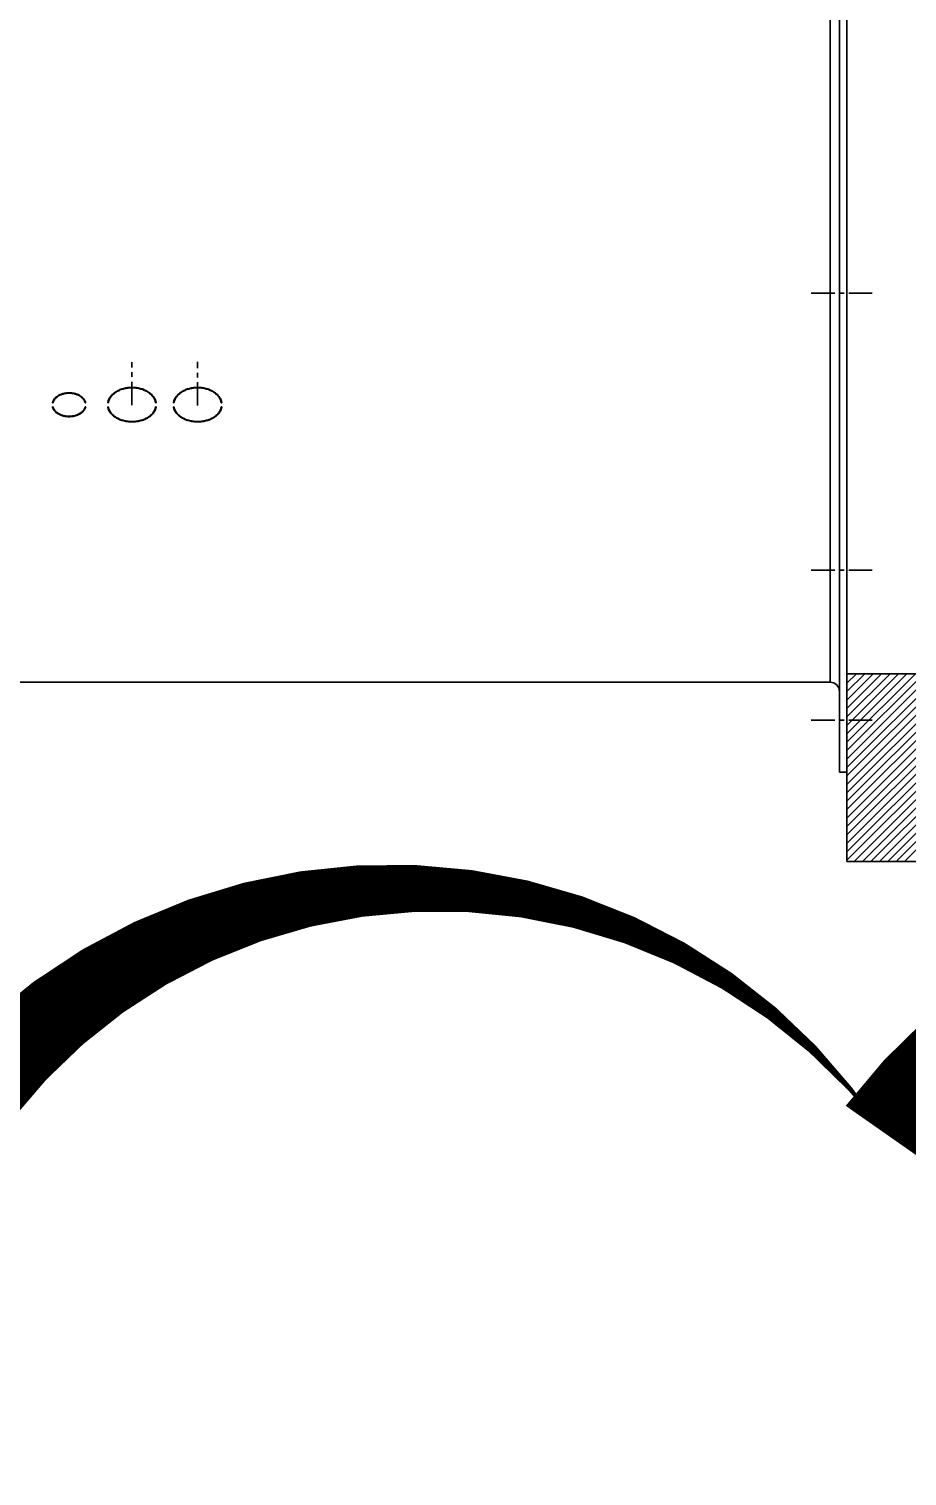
# Model space of a CAD drawing. Header units: millimetres. Extents: x -379292 to 1221486, y 92049 to 447512.
# Drawn here: x 180769 to 181237, y 272957 to 273728 of the extents above; entities that cross this region are included whole.
import ezdxf

# ---------------------------------------------------------------- set-up
doc = ezdxf.new("R2010")
doc.units = ezdxf.units.MM
doc.linetypes.add('CENTER', pattern=[2, 1.25, -0.25, 0.25, -0.25])
doc.layers.add('05_REV', color=5, linetype='Continuous')
doc.layers.add('_Systemair', color=3, linetype='Continuous', lineweight=30)
doc.layers.add('_Systemair Ventilation Equipments', color=7, linetype='Continuous', lineweight=30)

# ---------------------------------------------------------------- blocks, each defined once
blk = doc.blocks.new('RSA 1000')
at = {"layer": '_Systemair Ventilation Equipments'}
for p, q in [((9723.068, 3620.256), (9723.068, 3740.256)), ((9623.068, 3620.256), (9723.068, 3620.256))]:
    blk.add_line(p, q, dxfattribs=at)
at = {"layer": '_Systemair Ventilation Equipments', "color": 7, "linetype": 'Continuous'}
blk.add_line((9623.068, 3630.256), (9723.068, 3630.256), dxfattribs=at)
at = {"layer": '_Systemair Ventilation Equipments', "color": 3, "linetype": 'Continuous'}
for p, q in [((9719.995, 3620.256), (9709.995, 3630.256)), ((9720.444, 3620.256), (9710.444, 3630.256)), ((9720.893, 3620.256), (9710.893, 3630.256)), ((9721.342, 3620.256), (9711.342, 3630.256)), ((9721.791, 3620.256), (9711.791, 3630.256)), ((9722.24, 3620.256), (9712.24, 3630.256)), ((9722.689, 3620.256), (9712.689, 3630.256)), ((9723.068, 3620.325), (9713.138, 3630.256)), ((9723.068, 3620.774), (9713.587, 3630.256)), ((9723.068, 3621.223), (9714.036, 3630.256)), ((9723.068, 3621.672), (9714.485, 3630.256)), ((9723.068, 3622.121), (9714.934, 3630.256)), ((9723.068, 3622.57), (9715.383, 3630.256)), ((9723.068, 3623.019), (9715.832, 3630.256)), ((9723.068, 3623.468), (9716.281, 3630.256)), ((9723.068, 3623.917), (9716.73, 3630.256)), ((9723.068, 3624.366), (9717.179, 3630.256)), ((9723.068, 3624.815), (9717.628, 3630.256)), ((9723.068, 3625.264), (9718.077, 3630.256)), ((9723.068, 3625.713), (9718.526, 3630.256)), ((9723.068, 3626.162), (9718.975, 3630.256)), ((9723.068, 3626.611), (9719.424, 3630.256)), ((9723.068, 3627.06), (9719.873, 3630.256)), ((9723.068, 3627.509), (9720.322, 3630.256)), ((9723.068, 3627.958), (9720.771, 3630.256)), ((9723.068, 3628.407), (9721.22, 3630.256)), ((9723.068, 3628.856), (9721.669, 3630.256)), ((9723.068, 3629.305), (9722.118, 3630.256)), ((9723.068, 3629.754), (9722.567, 3630.256)), ((9723.068, 3630.204), (9723.016, 3630.256))]:
    blk.add_line(p, q, dxfattribs=at)
blk = doc.blocks.new('AXC 1000 L')
at = {"layer": '_Systemair Ventilation Equipments'}
for p, q in [((9987.764, 3625.006), (9987.764, 3735.506)), ((9988.164, 3735.506), (9988.164, 3625.006)), ((9988.164, 3625.006), (9987.764, 3625.006))]:
    blk.add_line(p, q, dxfattribs=at)
at = {"layer": '_Systemair Ventilation Equipments', "color": 9, "linetype": 'Continuous'}
blk.add_line((9988.664, 3629.806), (9988.664, 3726.864), dxfattribs=at)
at = {"layer": '_Systemair Ventilation Equipments', "color": 2, "linetype": 'CENTER'}
for p, q in [((9989.664, 3650.533), (9986.264, 3650.533)), ((10022.364, 3644.543), (10022.364, 3646.874)), ((10025.864, 3644.567), (10025.864, 3646.863)), ((9989.664, 3635.772), (9986.264, 3635.772)), ((9989.664, 3627.784), (9986.264, 3627.784))]:
    blk.add_line(p, q, dxfattribs=at)
at = {"layer": '_Systemair Ventilation Equipments', "color": 7, "linetype": 'Continuous'}
for p, q in [((10021.102, 3644.805), (10021.117, 3644.843)), ((10021.117, 3644.843), (10021.134, 3644.881)), ((10021.147, 3644.84), (10021.133, 3644.803)), ((10021.134, 3644.881), (10021.153, 3644.919)), ((10021.164, 3644.877), (10021.147, 3644.84)), ((10021.153, 3644.919), (10021.174, 3644.955)), ((10021.182, 3644.913), (10021.164, 3644.877)), ((10021.174, 3644.955), (10021.198, 3644.991)), ((10021.203, 3644.949), (10021.182, 3644.913)), ((10021.198, 3644.991), (10021.223, 3645.026)), ((10021.227, 3644.984), (10021.203, 3644.949)), ((10021.223, 3645.026), (10021.251, 3645.061)), ((10021.252, 3645.019), (10021.227, 3644.984)), ((10021.251, 3645.061), (10021.281, 3645.095)), ((10021.279, 3645.052), (10021.252, 3645.019)), ((10021.308, 3645.085), (10021.279, 3645.052)), ((10021.281, 3645.095), (10021.313, 3645.127)), ((10021.339, 3645.117), (10021.308, 3645.085)), ((10021.313, 3645.127), (10021.347, 3645.159)), ((10021.372, 3645.147), (10021.339, 3645.117)), ((10021.347, 3645.159), (10021.383, 3645.19)), ((10021.406, 3645.177), (10021.372, 3645.147)), ((10021.383, 3645.19), (10021.42, 3645.22)), ((10021.443, 3645.206), (10021.406, 3645.177)), ((10021.42, 3645.22), (10021.459, 3645.248)), ((10021.481, 3645.234), (10021.443, 3645.206)), ((10021.459, 3645.248), (10021.5, 3645.276)), ((10021.521, 3645.26), (10021.481, 3645.234)), ((10021.5, 3645.276), (10021.542, 3645.301)), ((10021.562, 3645.286), (10021.521, 3645.26)), ((10021.542, 3645.301), (10021.585, 3645.326)), ((10021.605, 3645.31), (10021.562, 3645.286)), ((10021.585, 3645.326), (10021.631, 3645.35)), ((10021.649, 3645.332), (10021.605, 3645.31)), ((10021.631, 3645.35), (10021.678, 3645.372)), ((10021.694, 3645.353), (10021.649, 3645.332)), ((10021.678, 3645.372), (10021.726, 3645.392)), ((10021.741, 3645.373), (10021.694, 3645.353)), ((10021.726, 3645.392), (10021.775, 3645.411)), ((10021.788, 3645.392), (10021.741, 3645.373)), ((10021.775, 3645.411), (10021.825, 3645.429)), ((10021.837, 3645.409), (10021.788, 3645.392)), ((10021.825, 3645.429), (10021.875, 3645.444)), ((10021.887, 3645.424), (10021.837, 3645.409)), ((10021.875, 3645.444), (10021.927, 3645.459)), ((10021.938, 3645.438), (10021.887, 3645.424)), ((10021.927, 3645.459), (10021.98, 3645.471)), ((10021.99, 3645.451), (10021.938, 3645.438)), ((10021.98, 3645.471), (10022.033, 3645.482)), ((10022.042, 3645.462), (10021.99, 3645.451)), ((10022.033, 3645.482), (10022.087, 3645.492)), ((10022.095, 3645.471), (10022.042, 3645.462)), ((10022.087, 3645.492), (10022.142, 3645.5)), ((10022.148, 3645.478), (10022.095, 3645.471)), ((10022.142, 3645.5), (10022.197, 3645.506)), ((10022.202, 3645.484), (10022.148, 3645.478)), ((10022.197, 3645.506), (10022.253, 3645.51)), ((10022.256, 3645.488), (10022.202, 3645.484)), ((10022.253, 3645.51), (10022.308, 3645.513)), ((10022.31, 3645.491), (10022.256, 3645.488)), ((10022.308, 3645.513), (10022.364, 3645.513)), ((10022.364, 3645.492), (10022.31, 3645.491)), ((10022.364, 3645.513), (10022.419, 3645.513)), ((10022.418, 3645.491), (10022.364, 3645.492)), ((10022.472, 3645.488), (10022.418, 3645.491)), ((10022.419, 3645.513), (10022.475, 3645.51)), ((10022.527, 3645.484), (10022.472, 3645.488)), ((10022.475, 3645.51), (10022.53, 3645.506)), ((10022.58, 3645.478), (10022.527, 3645.484)), ((10022.53, 3645.506), (10022.585, 3645.5)), ((10022.634, 3645.471), (10022.58, 3645.478)), ((10022.585, 3645.5), (10022.64, 3645.492)), ((10022.687, 3645.461), (10022.634, 3645.471)), ((10022.64, 3645.492), (10022.694, 3645.483)), ((10022.739, 3645.451), (10022.687, 3645.461)), ((10022.694, 3645.483), (10022.748, 3645.471)), ((10022.79, 3645.438), (10022.739, 3645.451)), ((10022.748, 3645.471), (10022.8, 3645.459)), ((10022.841, 3645.424), (10022.79, 3645.438)), ((10022.8, 3645.459), (10022.852, 3645.444)), ((10022.89, 3645.409), (10022.841, 3645.424)), ((10022.852, 3645.444), (10022.904, 3645.428)), ((10022.939, 3645.392), (10022.89, 3645.409)), ((10022.904, 3645.428), (10022.954, 3645.411)), ((10022.987, 3645.374), (10022.939, 3645.392)), ((10022.954, 3645.411), (10023.003, 3645.392)), ((10023.034, 3645.354), (10022.987, 3645.374)), ((10023.003, 3645.392), (10023.051, 3645.371)), ((10023.079, 3645.332), (10023.034, 3645.354)), ((10023.051, 3645.371), (10023.097, 3645.35)), ((10023.123, 3645.309), (10023.079, 3645.332)), ((10023.097, 3645.35), (10023.142, 3645.326)), ((10023.166, 3645.285), (10023.123, 3645.309)), ((10023.142, 3645.326), (10023.186, 3645.302)), ((10023.207, 3645.26), (10023.166, 3645.285)), ((10023.186, 3645.302), (10023.228, 3645.276)), ((10023.247, 3645.234), (10023.207, 3645.26)), ((10023.228, 3645.276), (10023.269, 3645.248)), ((10023.285, 3645.206), (10023.247, 3645.234)), ((10023.269, 3645.248), (10023.308, 3645.22)), ((10023.321, 3645.177), (10023.285, 3645.206)), ((10023.308, 3645.22), (10023.345, 3645.19)), ((10023.356, 3645.147), (10023.321, 3645.177)), ((10023.345, 3645.19), (10023.381, 3645.16)), ((10023.389, 3645.116), (10023.356, 3645.147)), ((10023.381, 3645.16), (10023.414, 3645.128)), ((10023.421, 3645.084), (10023.389, 3645.116)), ((10023.414, 3645.128), (10023.446, 3645.096)), ((10023.45, 3645.051), (10023.421, 3645.084)), ((10023.446, 3645.096), (10023.476, 3645.062)), ((10023.477, 3645.018), (10023.45, 3645.051)), ((10023.476, 3645.062), (10023.503, 3645.028)), ((10023.502, 3644.983), (10023.477, 3645.018)), ((10023.525, 3644.948), (10023.502, 3644.983)), ((10023.503, 3645.028), (10023.529, 3644.992)), ((10023.546, 3644.913), (10023.525, 3644.948)), ((10023.529, 3644.992), (10023.553, 3644.956)), ((10023.565, 3644.876), (10023.546, 3644.913)), ((10023.553, 3644.956), (10023.574, 3644.919)), ((10023.581, 3644.839), (10023.565, 3644.876)), ((10023.574, 3644.919), (10023.594, 3644.882)), ((10023.596, 3644.802), (10023.581, 3644.839)), ((10023.594, 3644.882), (10023.611, 3644.844)), ((10023.611, 3644.844), (10023.625, 3644.806)), ((10024.602, 3644.805), (10024.617, 3644.843)), ((10024.617, 3644.843), (10024.634, 3644.881)), ((10024.647, 3644.84), (10024.633, 3644.803)), ((10024.634, 3644.881), (10024.653, 3644.919)), ((10024.664, 3644.877), (10024.647, 3644.84)), ((10024.653, 3644.919), (10024.674, 3644.955)), ((10024.682, 3644.913), (10024.664, 3644.877)), ((10024.674, 3644.955), (10024.698, 3644.991)), ((10024.703, 3644.949), (10024.682, 3644.913)), ((10024.698, 3644.991), (10024.723, 3645.026)), ((10024.727, 3644.984), (10024.703, 3644.949)), ((10024.723, 3645.026), (10024.751, 3645.061)), ((10024.752, 3645.019), (10024.727, 3644.984)), ((10024.751, 3645.061), (10024.781, 3645.095)), ((10024.779, 3645.052), (10024.752, 3645.019)), ((10024.808, 3645.085), (10024.779, 3645.052)), ((10024.781, 3645.095), (10024.813, 3645.127)), ((10024.839, 3645.117), (10024.808, 3645.085)), ((10024.813, 3645.127), (10024.847, 3645.159)), ((10024.872, 3645.147), (10024.839, 3645.117)), ((10024.847, 3645.159), (10024.883, 3645.19)), ((10024.906, 3645.177), (10024.872, 3645.147)), ((10024.883, 3645.19), (10024.92, 3645.22)), ((10024.943, 3645.206), (10024.906, 3645.177)), ((10024.92, 3645.22), (10024.959, 3645.248)), ((10024.981, 3645.234), (10024.943, 3645.206)), ((10024.959, 3645.248), (10025, 3645.276)), ((10025.021, 3645.26), (10024.981, 3645.234)), ((10025, 3645.276), (10025.042, 3645.301)), ((10025.062, 3645.286), (10025.021, 3645.26)), ((10025.042, 3645.301), (10025.085, 3645.326)), ((10025.105, 3645.31), (10025.062, 3645.286)), ((10025.085, 3645.326), (10025.131, 3645.35)), ((10025.149, 3645.332), (10025.105, 3645.31)), ((10025.131, 3645.35), (10025.178, 3645.372)), ((10025.194, 3645.353), (10025.149, 3645.332)), ((10025.178, 3645.372), (10025.226, 3645.392)), ((10025.241, 3645.373), (10025.194, 3645.353)), ((10025.226, 3645.392), (10025.275, 3645.411)), ((10025.288, 3645.392), (10025.241, 3645.373)), ((10025.275, 3645.411), (10025.325, 3645.429)), ((10025.337, 3645.409), (10025.288, 3645.392)), ((10025.325, 3645.429), (10025.375, 3645.444)), ((10025.387, 3645.424), (10025.337, 3645.409)), ((10025.375, 3645.444), (10025.427, 3645.459)), ((10025.438, 3645.438), (10025.387, 3645.424)), ((10025.427, 3645.459), (10025.48, 3645.471)), ((10025.49, 3645.451), (10025.438, 3645.438)), ((10025.48, 3645.471), (10025.533, 3645.482)), ((10025.542, 3645.462), (10025.49, 3645.451)), ((10025.533, 3645.482), (10025.587, 3645.492)), ((10025.595, 3645.471), (10025.542, 3645.462)), ((10025.587, 3645.492), (10025.642, 3645.5)), ((10025.648, 3645.478), (10025.595, 3645.471)), ((10025.642, 3645.5), (10025.697, 3645.506)), ((10025.702, 3645.484), (10025.648, 3645.478)), ((10025.697, 3645.506), (10025.753, 3645.51)), ((10025.756, 3645.488), (10025.702, 3645.484)), ((10025.753, 3645.51), (10025.808, 3645.513)), ((10025.81, 3645.491), (10025.756, 3645.488)), ((10025.808, 3645.513), (10025.864, 3645.513)), ((10025.864, 3645.492), (10025.81, 3645.491)), ((10025.864, 3645.513), (10025.919, 3645.513)), ((10025.918, 3645.491), (10025.864, 3645.492)), ((10025.972, 3645.488), (10025.918, 3645.491)), ((10025.919, 3645.513), (10025.975, 3645.51)), ((10026.027, 3645.484), (10025.972, 3645.488)), ((10025.975, 3645.51), (10026.03, 3645.506)), ((10026.08, 3645.478), (10026.027, 3645.484)), ((10026.03, 3645.506), (10026.085, 3645.5)), ((10026.134, 3645.471), (10026.08, 3645.478)), ((10026.085, 3645.5), (10026.14, 3645.492)), ((10026.187, 3645.461), (10026.134, 3645.471)), ((10026.14, 3645.492), (10026.194, 3645.483)), ((10026.239, 3645.451), (10026.187, 3645.461)), ((10026.194, 3645.483), (10026.248, 3645.471)), ((10026.29, 3645.438), (10026.239, 3645.451)), ((10026.248, 3645.471), (10026.3, 3645.459)), ((10026.341, 3645.424), (10026.29, 3645.438)), ((10026.3, 3645.459), (10026.352, 3645.444)), ((10026.39, 3645.409), (10026.341, 3645.424)), ((10026.352, 3645.444), (10026.404, 3645.428)), ((10026.439, 3645.392), (10026.39, 3645.409)), ((10026.404, 3645.428), (10026.454, 3645.411)), ((10026.487, 3645.374), (10026.439, 3645.392)), ((10026.454, 3645.411), (10026.503, 3645.392)), ((10026.534, 3645.354), (10026.487, 3645.374)), ((10026.503, 3645.392), (10026.551, 3645.371)), ((10026.579, 3645.332), (10026.534, 3645.354)), ((10026.551, 3645.371), (10026.597, 3645.35)), ((10026.623, 3645.309), (10026.579, 3645.332)), ((10026.597, 3645.35), (10026.642, 3645.326)), ((10026.666, 3645.285), (10026.623, 3645.309)), ((10026.642, 3645.326), (10026.686, 3645.302)), ((10026.707, 3645.26), (10026.666, 3645.285)), ((10026.686, 3645.302), (10026.728, 3645.276)), ((10026.747, 3645.234), (10026.707, 3645.26)), ((10026.728, 3645.276), (10026.769, 3645.248)), ((10026.785, 3645.206), (10026.747, 3645.234)), ((10026.769, 3645.248), (10026.808, 3645.22)), ((10026.821, 3645.177), (10026.785, 3645.206)), ((10026.808, 3645.22), (10026.845, 3645.19)), ((10026.856, 3645.147), (10026.821, 3645.177)), ((10026.845, 3645.19), (10026.881, 3645.16)), ((10026.889, 3645.116), (10026.856, 3645.147)), ((10026.881, 3645.16), (10026.914, 3645.128)), ((10026.921, 3645.084), (10026.889, 3645.116)), ((10026.914, 3645.128), (10026.946, 3645.096)), ((10026.95, 3645.051), (10026.921, 3645.084)), ((10026.946, 3645.096), (10026.976, 3645.062)), ((10026.977, 3645.018), (10026.95, 3645.051)), ((10026.976, 3645.062), (10027.003, 3645.028)), ((10027.002, 3644.983), (10026.977, 3645.018)), ((10027.025, 3644.948), (10027.002, 3644.983)), ((10027.003, 3645.028), (10027.029, 3644.992)), ((10027.046, 3644.913), (10027.025, 3644.948)), ((10027.029, 3644.992), (10027.053, 3644.956)), ((10027.065, 3644.876), (10027.046, 3644.913)), ((10027.053, 3644.956), (10027.074, 3644.919)), ((10027.081, 3644.839), (10027.065, 3644.876)), ((10027.074, 3644.919), (10027.094, 3644.882)), ((10027.096, 3644.802), (10027.081, 3644.839)), ((10027.094, 3644.882), (10027.111, 3644.844)), ((10027.111, 3644.844), (10027.125, 3644.806)), ((10028.37, 3644.804), (10028.385, 3644.832)), ((10028.385, 3644.832), (10028.403, 3644.859)), ((10028.415, 3644.827), (10028.4, 3644.8)), ((10028.403, 3644.859), (10028.422, 3644.886)), ((10028.432, 3644.853), (10028.415, 3644.827)), ((10028.422, 3644.886), (10028.443, 3644.912)), ((10028.45, 3644.878), (10028.432, 3644.853)), ((10028.443, 3644.912), (10028.466, 3644.938)), ((10028.471, 3644.903), (10028.45, 3644.878)), ((10028.466, 3644.938), (10028.49, 3644.963)), ((10028.492, 3644.928), (10028.471, 3644.903)), ((10028.49, 3644.963), (10028.516, 3644.986)), ((10028.516, 3644.951), (10028.492, 3644.928)), ((10028.516, 3644.986), (10028.543, 3645.009)), ((10028.54, 3644.974), (10028.516, 3644.951)), ((10028.567, 3644.996), (10028.54, 3644.974)), ((10028.543, 3645.009), (10028.572, 3645.031)), ((10028.594, 3645.017), (10028.567, 3644.996)), ((10028.572, 3645.031), (10028.602, 3645.052)), ((10028.623, 3645.037), (10028.594, 3645.017)), ((10028.602, 3645.052), (10028.633, 3645.072)), ((10028.654, 3645.056), (10028.623, 3645.037)), ((10028.633, 3645.072), (10028.666, 3645.091)), ((10028.685, 3645.074), (10028.654, 3645.056)), ((10028.666, 3645.091), (10028.7, 3645.109)), ((10028.718, 3645.091), (10028.685, 3645.074)), ((10028.7, 3645.109), (10028.735, 3645.125)), ((10028.751, 3645.107), (10028.718, 3645.091)), ((10028.735, 3645.125), (10028.771, 3645.141)), ((10028.786, 3645.122), (10028.751, 3645.107)), ((10028.771, 3645.141), (10028.808, 3645.155)), ((10028.822, 3645.136), (10028.786, 3645.122)), ((10028.808, 3645.155), (10028.846, 3645.168)), ((10028.858, 3645.148), (10028.822, 3645.136)), ((10028.846, 3645.168), (10028.885, 3645.18)), ((10028.896, 3645.16), (10028.858, 3645.148)), ((10028.885, 3645.18), (10028.924, 3645.19)), ((10028.934, 3645.17), (10028.896, 3645.16)), ((10028.924, 3645.19), (10028.964, 3645.199)), ((10028.973, 3645.178), (10028.934, 3645.17)), ((10028.964, 3645.199), (10029.005, 3645.207)), ((10029.013, 3645.186), (10028.973, 3645.178)), ((10029.005, 3645.207), (10029.046, 3645.213)), ((10029.052, 3645.192), (10029.013, 3645.186)), ((10029.046, 3645.213), (10029.088, 3645.218)), ((10029.092, 3645.197), (10029.052, 3645.192)), ((10029.088, 3645.218), (10029.13, 3645.222)), ((10029.133, 3645.2), (10029.092, 3645.197)), ((10029.13, 3645.222), (10029.172, 3645.224)), ((10029.173, 3645.202), (10029.133, 3645.2)), ((10029.172, 3645.224), (10029.214, 3645.224)), ((10029.214, 3645.203), (10029.173, 3645.202)), ((10029.214, 3645.224), (10029.256, 3645.224)), ((10029.255, 3645.202), (10029.214, 3645.203)), ((10029.295, 3645.2), (10029.255, 3645.202)), ((10029.256, 3645.224), (10029.298, 3645.222)), ((10029.336, 3645.197), (10029.295, 3645.2)), ((10029.298, 3645.222), (10029.34, 3645.218)), ((10029.376, 3645.192), (10029.336, 3645.197)), ((10029.34, 3645.218), (10029.382, 3645.213)), ((10029.416, 3645.186), (10029.376, 3645.192)), ((10029.382, 3645.213), (10029.423, 3645.207)), ((10029.455, 3645.178), (10029.416, 3645.186)), ((10029.423, 3645.207), (10029.464, 3645.199)), ((10029.494, 3645.17), (10029.455, 3645.178)), ((10029.464, 3645.199), (10029.504, 3645.19)), ((10029.532, 3645.16), (10029.494, 3645.17)), ((10029.504, 3645.19), (10029.544, 3645.179)), ((10029.569, 3645.148), (10029.532, 3645.16)), ((10029.544, 3645.179), (10029.583, 3645.168)), ((10029.605, 3645.136), (10029.569, 3645.148)), ((10029.583, 3645.168), (10029.621, 3645.154)), ((10029.641, 3645.122), (10029.605, 3645.136)), ((10029.621, 3645.154), (10029.658, 3645.14)), ((10029.675, 3645.108), (10029.641, 3645.122)), ((10029.658, 3645.14), (10029.694, 3645.125)), ((10029.709, 3645.092), (10029.675, 3645.108)), ((10029.694, 3645.125), (10029.729, 3645.108)), ((10029.742, 3645.075), (10029.709, 3645.092)), ((10029.729, 3645.108), (10029.762, 3645.09)), ((10029.774, 3645.056), (10029.742, 3645.075)), ((10029.762, 3645.09), (10029.795, 3645.072)), ((10029.804, 3645.037), (10029.774, 3645.056)), ((10029.795, 3645.072), (10029.827, 3645.051)), ((10029.833, 3645.017), (10029.804, 3645.037)), ((10029.827, 3645.051), (10029.857, 3645.03)), ((10029.86, 3644.996), (10029.833, 3645.017)), ((10029.857, 3645.03), (10029.885, 3645.009)), ((10029.887, 3644.974), (10029.86, 3644.996)), ((10029.885, 3645.009), (10029.913, 3644.986)), ((10029.912, 3644.952), (10029.887, 3644.974)), ((10029.935, 3644.928), (10029.912, 3644.952)), ((10029.913, 3644.986), (10029.938, 3644.962)), ((10029.957, 3644.903), (10029.935, 3644.928)), ((10029.938, 3644.962), (10029.962, 3644.938)), ((10029.978, 3644.878), (10029.957, 3644.903)), ((10029.962, 3644.938), (10029.985, 3644.912)), ((10029.996, 3644.853), (10029.978, 3644.878)), ((10029.985, 3644.912), (10030.006, 3644.886)), ((10030.013, 3644.826), (10029.996, 3644.853)), ((10030.006, 3644.886), (10030.025, 3644.86)), ((10030.028, 3644.8), (10030.013, 3644.826)), ((10030.025, 3644.86), (10030.042, 3644.832)), ((10030.042, 3644.832), (10030.058, 3644.804)), ((10021.073, 3644.689), (10021.08, 3644.728)), ((10021.103, 3644.689), (10021.073, 3644.689)), ((10021.073, 3644.476), (10021.103, 3644.476)), ((10021.08, 3644.437), (10021.073, 3644.476)), ((10021.08, 3644.728), (10021.09, 3644.767)), ((10021.09, 3644.398), (10021.08, 3644.437)), ((10021.09, 3644.767), (10021.102, 3644.805)), ((10021.103, 3644.36), (10021.09, 3644.398)), ((10021.103, 3644.806), (10021.103, 3644.689)), ((10021.11, 3644.727), (10021.103, 3644.689)), ((10021.103, 3644.476), (10021.11, 3644.439)), ((10021.117, 3644.323), (10021.103, 3644.36)), ((10021.12, 3644.765), (10021.11, 3644.727)), ((10021.11, 3644.439), (10021.12, 3644.401)), ((10021.134, 3644.285), (10021.117, 3644.323)), ((10021.133, 3644.803), (10021.12, 3644.765)), ((10021.12, 3644.401), (10021.132, 3644.364)), ((10021.132, 3644.364), (10021.147, 3644.327)), ((10021.153, 3644.249), (10021.134, 3644.285)), ((10021.147, 3644.327), (10021.163, 3644.291)), ((10021.175, 3644.213), (10021.153, 3644.249)), ((10021.163, 3644.291), (10021.182, 3644.255)), ((10021.199, 3644.177), (10021.175, 3644.213)), ((10021.182, 3644.255), (10021.203, 3644.22)), ((10021.224, 3644.143), (10021.199, 3644.177)), ((10021.203, 3644.22), (10021.226, 3644.186)), ((10021.252, 3644.109), (10021.224, 3644.143)), ((10021.226, 3644.186), (10021.251, 3644.152)), ((10021.251, 3644.152), (10021.278, 3644.12)), ((10021.282, 3644.077), (10021.252, 3644.109)), ((10021.278, 3644.12), (10021.307, 3644.088)), ((10021.313, 3644.045), (10021.282, 3644.077)), ((10021.307, 3644.088), (10021.339, 3644.056)), ((10021.347, 3644.014), (10021.313, 3644.045)), ((10021.339, 3644.056), (10021.372, 3644.026)), ((10023.356, 3644.026), (10023.389, 3644.056)), ((10023.415, 3644.045), (10023.381, 3644.014)), ((10023.389, 3644.056), (10023.42, 3644.087)), ((10023.447, 3644.077), (10023.415, 3644.045)), ((10023.42, 3644.087), (10023.449, 3644.119)), ((10023.477, 3644.11), (10023.447, 3644.077)), ((10023.449, 3644.119), (10023.476, 3644.151)), ((10023.476, 3644.151), (10023.501, 3644.185)), ((10023.504, 3644.144), (10023.477, 3644.11)), ((10023.501, 3644.185), (10023.524, 3644.219)), ((10023.53, 3644.178), (10023.504, 3644.144)), ((10023.524, 3644.219), (10023.546, 3644.255)), ((10023.553, 3644.213), (10023.53, 3644.178)), ((10023.546, 3644.255), (10023.564, 3644.29)), ((10023.575, 3644.249), (10023.553, 3644.213)), ((10023.564, 3644.29), (10023.581, 3644.326)), ((10023.594, 3644.286), (10023.575, 3644.249)), ((10023.581, 3644.326), (10023.595, 3644.363)), ((10023.611, 3644.323), (10023.594, 3644.286)), ((10023.595, 3644.363), (10023.607, 3644.4)), ((10023.608, 3644.765), (10023.596, 3644.802)), ((10023.607, 3644.4), (10023.617, 3644.438)), ((10023.617, 3644.727), (10023.608, 3644.765)), ((10023.625, 3644.361), (10023.611, 3644.323)), ((10023.625, 3644.689), (10023.617, 3644.727)), ((10023.617, 3644.438), (10023.625, 3644.476)), ((10023.625, 3644.689), (10023.625, 3644.806)), ((10023.625, 3644.806), (10023.638, 3644.767)), ((10023.655, 3644.689), (10023.625, 3644.689)), ((10023.625, 3644.476), (10023.655, 3644.476)), ((10023.638, 3644.399), (10023.625, 3644.361)), ((10023.638, 3644.767), (10023.648, 3644.728)), ((10023.648, 3644.438), (10023.638, 3644.399)), ((10023.648, 3644.728), (10023.655, 3644.689)), ((10023.655, 3644.476), (10023.648, 3644.438)), ((10024.573, 3644.689), (10024.58, 3644.728)), ((10024.603, 3644.689), (10024.573, 3644.689)), ((10024.573, 3644.476), (10024.603, 3644.476)), ((10024.58, 3644.437), (10024.573, 3644.476)), ((10024.58, 3644.728), (10024.59, 3644.767)), ((10024.59, 3644.398), (10024.58, 3644.437)), ((10024.59, 3644.767), (10024.602, 3644.805)), ((10024.603, 3644.36), (10024.59, 3644.398)), ((10024.603, 3644.806), (10024.603, 3644.689)), ((10024.61, 3644.727), (10024.603, 3644.689)), ((10024.603, 3644.476), (10024.61, 3644.439)), ((10024.617, 3644.323), (10024.603, 3644.36)), ((10024.62, 3644.765), (10024.61, 3644.727)), ((10024.61, 3644.439), (10024.62, 3644.401)), ((10024.634, 3644.285), (10024.617, 3644.323)), ((10024.633, 3644.803), (10024.62, 3644.765)), ((10024.62, 3644.401), (10024.632, 3644.364)), ((10024.632, 3644.364), (10024.647, 3644.327)), ((10024.653, 3644.249), (10024.634, 3644.285)), ((10024.647, 3644.327), (10024.663, 3644.291)), ((10024.675, 3644.213), (10024.653, 3644.249)), ((10024.663, 3644.291), (10024.682, 3644.255)), ((10024.699, 3644.177), (10024.675, 3644.213)), ((10024.682, 3644.255), (10024.703, 3644.22)), ((10024.724, 3644.143), (10024.699, 3644.177)), ((10024.703, 3644.22), (10024.726, 3644.186)), ((10024.752, 3644.109), (10024.724, 3644.143)), ((10024.726, 3644.186), (10024.751, 3644.152)), ((10024.751, 3644.152), (10024.778, 3644.12)), ((10024.782, 3644.077), (10024.752, 3644.109)), ((10024.778, 3644.12), (10024.807, 3644.088)), ((10024.813, 3644.045), (10024.782, 3644.077)), ((10024.807, 3644.088), (10024.839, 3644.056)), ((10024.847, 3644.014), (10024.813, 3644.045)), ((10024.839, 3644.056), (10024.872, 3644.026)), ((10026.856, 3644.026), (10026.889, 3644.056)), ((10026.915, 3644.045), (10026.881, 3644.014)), ((10026.889, 3644.056), (10026.92, 3644.087)), ((10026.947, 3644.077), (10026.915, 3644.045)), ((10026.92, 3644.087), (10026.949, 3644.119)), ((10026.977, 3644.11), (10026.947, 3644.077)), ((10026.949, 3644.119), (10026.976, 3644.151)), ((10026.976, 3644.151), (10027.001, 3644.185)), ((10027.004, 3644.144), (10026.977, 3644.11)), ((10027.001, 3644.185), (10027.024, 3644.219)), ((10027.03, 3644.178), (10027.004, 3644.144)), ((10027.024, 3644.219), (10027.046, 3644.255)), ((10027.053, 3644.213), (10027.03, 3644.178)), ((10027.046, 3644.255), (10027.064, 3644.29)), ((10027.075, 3644.249), (10027.053, 3644.213)), ((10027.064, 3644.29), (10027.081, 3644.326)), ((10027.094, 3644.286), (10027.075, 3644.249)), ((10027.081, 3644.326), (10027.095, 3644.363)), ((10027.111, 3644.323), (10027.094, 3644.286)), ((10027.095, 3644.363), (10027.107, 3644.4)), ((10027.108, 3644.765), (10027.096, 3644.802)), ((10027.107, 3644.4), (10027.117, 3644.438)), ((10027.117, 3644.727), (10027.108, 3644.765)), ((10027.125, 3644.361), (10027.111, 3644.323)), ((10027.125, 3644.689), (10027.117, 3644.727)), ((10027.117, 3644.438), (10027.125, 3644.476)), ((10027.125, 3644.689), (10027.125, 3644.806)), ((10027.125, 3644.806), (10027.138, 3644.767)), ((10027.155, 3644.689), (10027.125, 3644.689)), ((10027.125, 3644.476), (10027.155, 3644.476)), ((10027.138, 3644.399), (10027.125, 3644.361)), ((10027.138, 3644.767), (10027.148, 3644.728)), ((10027.148, 3644.438), (10027.138, 3644.399)), ((10027.148, 3644.728), (10027.155, 3644.689)), ((10027.155, 3644.476), (10027.148, 3644.438)), ((10028.327, 3644.689), (10028.335, 3644.718)), ((10028.357, 3644.689), (10028.327, 3644.689)), ((10028.327, 3644.476), (10028.357, 3644.476)), ((10028.335, 3644.447), (10028.327, 3644.476)), ((10028.335, 3644.718), (10028.344, 3644.747)), ((10028.345, 3644.418), (10028.335, 3644.447)), ((10028.344, 3644.747), (10028.356, 3644.776)), ((10028.356, 3644.39), (10028.345, 3644.418)), ((10028.356, 3644.776), (10028.37, 3644.804)), ((10028.37, 3644.362), (10028.356, 3644.39)), ((10028.357, 3644.777), (10028.357, 3644.689)), ((10028.365, 3644.717), (10028.357, 3644.689)), ((10028.357, 3644.476), (10028.365, 3644.448)), ((10028.375, 3644.745), (10028.365, 3644.717)), ((10028.365, 3644.448), (10028.375, 3644.421)), ((10028.386, 3644.334), (10028.37, 3644.362)), ((10028.386, 3644.773), (10028.375, 3644.745)), ((10028.375, 3644.421), (10028.386, 3644.393)), ((10028.4, 3644.8), (10028.386, 3644.773)), ((10028.386, 3644.393), (10028.4, 3644.366)), ((10028.403, 3644.307), (10028.386, 3644.334)), ((10028.4, 3644.366), (10028.415, 3644.34)), ((10028.422, 3644.281), (10028.403, 3644.307)), ((10028.415, 3644.34), (10028.432, 3644.314)), ((10028.443, 3644.256), (10028.422, 3644.281)), ((10028.432, 3644.314), (10028.45, 3644.289)), ((10028.465, 3644.231), (10028.443, 3644.256)), ((10028.45, 3644.289), (10028.471, 3644.264)), ((10028.489, 3644.207), (10028.465, 3644.231)), ((10028.471, 3644.264), (10028.493, 3644.24)), ((10028.515, 3644.184), (10028.489, 3644.207)), ((10028.493, 3644.24), (10028.516, 3644.217)), ((10028.542, 3644.162), (10028.515, 3644.184)), ((10028.516, 3644.217), (10028.541, 3644.194)), ((10028.541, 3644.194), (10028.568, 3644.173)), ((10028.57, 3644.14), (10028.542, 3644.162)), ((10028.568, 3644.173), (10028.595, 3644.152)), ((10028.6, 3644.12), (10028.57, 3644.14)), ((10028.595, 3644.152), (10028.624, 3644.133)), ((10028.632, 3644.1), (10028.6, 3644.12)), ((10028.624, 3644.133), (10028.654, 3644.114)), ((10028.665, 3644.082), (10028.632, 3644.1)), ((10028.654, 3644.114), (10028.686, 3644.097)), ((10028.698, 3644.064), (10028.665, 3644.082)), ((10028.686, 3644.097), (10028.719, 3644.08)), ((10028.733, 3644.048), (10028.698, 3644.064)), ((10028.719, 3644.08), (10028.752, 3644.065)), ((10028.769, 3644.033), (10028.733, 3644.048)), ((10028.752, 3644.065), (10028.787, 3644.05)), ((10028.787, 3644.05), (10028.823, 3644.037)), ((10029.606, 3644.037), (10029.642, 3644.051)), ((10029.642, 3644.051), (10029.677, 3644.065)), ((10029.693, 3644.048), (10029.657, 3644.033)), ((10029.677, 3644.065), (10029.71, 3644.081)), ((10029.728, 3644.064), (10029.693, 3644.048)), ((10029.71, 3644.081), (10029.743, 3644.097)), ((10029.762, 3644.081), (10029.728, 3644.064)), ((10029.743, 3644.097), (10029.774, 3644.115)), ((10029.795, 3644.1), (10029.762, 3644.081)), ((10029.774, 3644.115), (10029.805, 3644.134)), ((10029.826, 3644.119), (10029.795, 3644.1)), ((10029.805, 3644.134), (10029.834, 3644.153)), ((10029.856, 3644.139), (10029.826, 3644.119)), ((10029.834, 3644.153), (10029.861, 3644.174)), ((10029.885, 3644.161), (10029.856, 3644.139)), ((10029.861, 3644.174), (10029.888, 3644.195)), ((10029.912, 3644.183), (10029.885, 3644.161)), ((10029.888, 3644.195), (10029.912, 3644.217)), ((10029.912, 3644.217), (10029.936, 3644.24)), ((10029.938, 3644.207), (10029.912, 3644.183)), ((10029.936, 3644.24), (10029.957, 3644.264)), ((10029.963, 3644.231), (10029.938, 3644.207)), ((10029.957, 3644.264), (10029.977, 3644.289)), ((10029.985, 3644.256), (10029.963, 3644.231)), ((10029.977, 3644.289), (10029.996, 3644.314)), ((10030.006, 3644.282), (10029.985, 3644.256)), ((10029.996, 3644.314), (10030.013, 3644.34)), ((10030.025, 3644.308), (10030.006, 3644.282)), ((10030.013, 3644.34), (10030.028, 3644.366)), ((10030.042, 3644.335), (10030.025, 3644.308)), ((10030.042, 3644.772), (10030.028, 3644.8)), ((10030.028, 3644.366), (10030.041, 3644.393)), ((10030.041, 3644.393), (10030.053, 3644.42)), ((10030.053, 3644.745), (10030.042, 3644.772)), ((10030.058, 3644.362), (10030.042, 3644.335)), ((10030.063, 3644.717), (10030.053, 3644.745)), ((10030.053, 3644.42), (10030.063, 3644.448)), ((10030.058, 3644.804), (10030.071, 3644.776)), ((10030.072, 3644.39), (10030.058, 3644.362)), ((10030.071, 3644.689), (10030.063, 3644.717)), ((10030.063, 3644.448), (10030.071, 3644.476)), ((10030.071, 3644.689), (10030.071, 3644.777)), ((10030.071, 3644.776), (10030.083, 3644.747)), ((10030.101, 3644.689), (10030.071, 3644.689)), ((10030.071, 3644.476), (10030.101, 3644.476)), ((10030.083, 3644.418), (10030.072, 3644.39)), ((10030.083, 3644.747), (10030.093, 3644.718)), ((10030.093, 3644.447), (10030.083, 3644.418)), ((10030.093, 3644.718), (10030.101, 3644.689)), ((10030.101, 3644.476), (10030.093, 3644.447)), ((10021.382, 3643.985), (10021.347, 3644.014)), ((10021.372, 3644.026), (10021.407, 3643.997)), ((10021.42, 3643.956), (10021.382, 3643.985)), ((10021.407, 3643.997), (10021.443, 3643.969)), ((10021.459, 3643.929), (10021.42, 3643.956)), ((10021.443, 3643.969), (10021.481, 3643.942)), ((10021.5, 3643.902), (10021.459, 3643.929)), ((10021.481, 3643.942), (10021.521, 3643.917)), ((10021.542, 3643.877), (10021.5, 3643.902)), ((10021.521, 3643.917), (10021.562, 3643.893)), ((10021.586, 3643.854), (10021.542, 3643.877)), ((10021.562, 3643.893), (10021.605, 3643.87)), ((10021.631, 3643.831), (10021.586, 3643.854)), ((10021.605, 3643.87), (10021.649, 3643.848)), ((10021.677, 3643.81), (10021.631, 3643.831)), ((10021.649, 3643.848), (10021.695, 3643.827)), ((10021.725, 3643.791), (10021.677, 3643.81)), ((10021.695, 3643.827), (10021.742, 3643.808)), ((10021.774, 3643.773), (10021.725, 3643.791)), ((10021.742, 3643.808), (10021.789, 3643.79)), ((10021.824, 3643.756), (10021.774, 3643.773)), ((10021.789, 3643.79), (10021.838, 3643.774)), ((10021.875, 3643.741), (10021.824, 3643.756)), ((10021.838, 3643.774), (10021.888, 3643.76)), ((10021.927, 3643.727), (10021.875, 3643.741)), ((10021.888, 3643.76), (10021.938, 3643.746)), ((10021.98, 3643.715), (10021.927, 3643.727)), ((10021.938, 3643.746), (10021.99, 3643.735)), ((10022.033, 3643.704), (10021.98, 3643.715)), ((10021.99, 3643.735), (10022.042, 3643.724)), ((10022.087, 3643.695), (10022.033, 3643.704)), ((10022.042, 3643.724), (10022.095, 3643.716)), ((10022.142, 3643.688), (10022.087, 3643.695)), ((10022.095, 3643.716), (10022.148, 3643.708)), ((10022.197, 3643.682), (10022.142, 3643.688)), ((10022.148, 3643.708), (10022.202, 3643.703)), ((10022.253, 3643.678), (10022.197, 3643.682)), ((10022.202, 3643.703), (10022.256, 3643.699)), ((10022.308, 3643.676), (10022.253, 3643.678)), ((10022.256, 3643.699), (10022.31, 3643.696)), ((10022.364, 3643.675), (10022.308, 3643.676)), ((10022.31, 3643.696), (10022.364, 3643.696)), ((10022.364, 3643.696), (10022.418, 3643.696)), ((10022.419, 3643.676), (10022.364, 3643.675)), ((10022.418, 3643.696), (10022.472, 3643.699)), ((10022.475, 3643.678), (10022.419, 3643.676)), ((10022.472, 3643.699), (10022.526, 3643.703)), ((10022.53, 3643.682), (10022.475, 3643.678)), ((10022.526, 3643.703), (10022.58, 3643.708)), ((10022.585, 3643.688), (10022.53, 3643.682)), ((10022.58, 3643.708), (10022.634, 3643.716)), ((10022.64, 3643.695), (10022.585, 3643.688)), ((10022.634, 3643.716), (10022.687, 3643.724)), ((10022.694, 3643.704), (10022.64, 3643.695)), ((10022.687, 3643.724), (10022.739, 3643.735)), ((10022.748, 3643.715), (10022.694, 3643.704)), ((10022.739, 3643.735), (10022.79, 3643.746)), ((10022.8, 3643.727), (10022.748, 3643.715)), ((10022.79, 3643.746), (10022.841, 3643.76)), ((10022.852, 3643.74), (10022.8, 3643.727)), ((10022.841, 3643.76), (10022.891, 3643.775)), ((10022.903, 3643.756), (10022.852, 3643.74)), ((10022.891, 3643.775), (10022.94, 3643.791)), ((10022.953, 3643.772), (10022.903, 3643.756)), ((10022.94, 3643.791), (10022.988, 3643.809)), ((10023.002, 3643.79), (10022.953, 3643.772)), ((10022.988, 3643.809), (10023.034, 3643.828)), ((10023.05, 3643.81), (10023.002, 3643.79)), ((10023.034, 3643.828), (10023.079, 3643.848)), ((10023.097, 3643.831), (10023.05, 3643.81)), ((10023.079, 3643.848), (10023.123, 3643.87)), ((10023.142, 3643.854), (10023.097, 3643.831)), ((10023.123, 3643.87), (10023.166, 3643.893)), ((10023.186, 3643.877), (10023.142, 3643.854)), ((10023.166, 3643.893), (10023.207, 3643.917)), ((10023.228, 3643.902), (10023.186, 3643.877)), ((10023.207, 3643.917), (10023.247, 3643.943)), ((10023.269, 3643.928), (10023.228, 3643.902)), ((10023.247, 3643.943), (10023.285, 3643.969)), ((10023.308, 3643.956), (10023.269, 3643.928)), ((10023.285, 3643.969), (10023.322, 3643.997)), ((10023.345, 3643.984), (10023.308, 3643.956)), ((10023.322, 3643.997), (10023.356, 3644.026)), ((10023.381, 3644.014), (10023.345, 3643.984)), ((10024.882, 3643.985), (10024.847, 3644.014)), ((10024.872, 3644.026), (10024.907, 3643.997)), ((10024.92, 3643.956), (10024.882, 3643.985)), ((10024.907, 3643.997), (10024.943, 3643.969)), ((10024.959, 3643.929), (10024.92, 3643.956)), ((10024.943, 3643.969), (10024.981, 3643.942)), ((10025, 3643.902), (10024.959, 3643.929)), ((10024.981, 3643.942), (10025.021, 3643.917)), ((10025.042, 3643.877), (10025, 3643.902)), ((10025.021, 3643.917), (10025.062, 3643.893)), ((10025.086, 3643.854), (10025.042, 3643.877)), ((10025.062, 3643.893), (10025.105, 3643.87)), ((10025.131, 3643.831), (10025.086, 3643.854)), ((10025.105, 3643.87), (10025.149, 3643.848)), ((10025.177, 3643.81), (10025.131, 3643.831)), ((10025.149, 3643.848), (10025.195, 3643.827)), ((10025.225, 3643.791), (10025.177, 3643.81)), ((10025.195, 3643.827), (10025.242, 3643.808)), ((10025.274, 3643.773), (10025.225, 3643.791)), ((10025.242, 3643.808), (10025.289, 3643.79)), ((10025.324, 3643.756), (10025.274, 3643.773)), ((10025.289, 3643.79), (10025.338, 3643.774)), ((10025.375, 3643.741), (10025.324, 3643.756)), ((10025.338, 3643.774), (10025.388, 3643.76)), ((10025.427, 3643.727), (10025.375, 3643.741)), ((10025.388, 3643.76), (10025.438, 3643.746)), ((10025.48, 3643.715), (10025.427, 3643.727)), ((10025.438, 3643.746), (10025.49, 3643.735)), ((10025.533, 3643.704), (10025.48, 3643.715)), ((10025.49, 3643.735), (10025.542, 3643.724)), ((10025.587, 3643.695), (10025.533, 3643.704)), ((10025.542, 3643.724), (10025.595, 3643.716)), ((10025.642, 3643.688), (10025.587, 3643.695)), ((10025.595, 3643.716), (10025.648, 3643.708)), ((10025.697, 3643.682), (10025.642, 3643.688)), ((10025.648, 3643.708), (10025.702, 3643.703)), ((10025.753, 3643.678), (10025.697, 3643.682)), ((10025.702, 3643.703), (10025.756, 3643.699)), ((10025.808, 3643.676), (10025.753, 3643.678)), ((10025.756, 3643.699), (10025.81, 3643.696)), ((10025.864, 3643.675), (10025.808, 3643.676)), ((10025.81, 3643.696), (10025.864, 3643.696)), ((10025.864, 3643.696), (10025.918, 3643.696)), ((10025.919, 3643.676), (10025.864, 3643.675)), ((10025.918, 3643.696), (10025.972, 3643.699)), ((10025.975, 3643.678), (10025.919, 3643.676)), ((10025.972, 3643.699), (10026.026, 3643.703)), ((10026.03, 3643.682), (10025.975, 3643.678)), ((10026.026, 3643.703), (10026.08, 3643.708)), ((10026.085, 3643.688), (10026.03, 3643.682)), ((10026.08, 3643.708), (10026.134, 3643.716)), ((10026.14, 3643.695), (10026.085, 3643.688)), ((10026.134, 3643.716), (10026.187, 3643.724)), ((10026.194, 3643.704), (10026.14, 3643.695)), ((10026.187, 3643.724), (10026.239, 3643.735)), ((10026.248, 3643.715), (10026.194, 3643.704)), ((10026.239, 3643.735), (10026.29, 3643.746)), ((10026.3, 3643.727), (10026.248, 3643.715)), ((10026.29, 3643.746), (10026.341, 3643.76)), ((10026.352, 3643.74), (10026.3, 3643.727)), ((10026.341, 3643.76), (10026.391, 3643.775)), ((10026.403, 3643.756), (10026.352, 3643.74)), ((10026.391, 3643.775), (10026.44, 3643.791)), ((10026.453, 3643.772), (10026.403, 3643.756)), ((10026.44, 3643.791), (10026.488, 3643.809)), ((10026.502, 3643.79), (10026.453, 3643.772)), ((10026.488, 3643.809), (10026.534, 3643.828)), ((10026.55, 3643.81), (10026.502, 3643.79)), ((10026.534, 3643.828), (10026.579, 3643.848)), ((10026.597, 3643.831), (10026.55, 3643.81)), ((10026.579, 3643.848), (10026.623, 3643.87)), ((10026.642, 3643.854), (10026.597, 3643.831)), ((10026.623, 3643.87), (10026.666, 3643.893)), ((10026.686, 3643.877), (10026.642, 3643.854)), ((10026.666, 3643.893), (10026.707, 3643.917)), ((10026.728, 3643.902), (10026.686, 3643.877)), ((10026.707, 3643.917), (10026.747, 3643.943)), ((10026.769, 3643.928), (10026.728, 3643.902)), ((10026.747, 3643.943), (10026.785, 3643.969)), ((10026.808, 3643.956), (10026.769, 3643.928)), ((10026.785, 3643.969), (10026.822, 3643.997)), ((10026.845, 3643.984), (10026.808, 3643.956)), ((10026.822, 3643.997), (10026.856, 3644.026)), ((10026.881, 3644.014), (10026.845, 3643.984)), ((10028.806, 3644.019), (10028.769, 3644.033)), ((10028.845, 3644.007), (10028.806, 3644.019)), ((10028.823, 3644.037), (10028.859, 3644.025)), ((10028.884, 3643.995), (10028.845, 3644.007)), ((10028.859, 3644.025), (10028.896, 3644.014)), ((10028.923, 3643.985), (10028.884, 3643.995)), ((10028.896, 3644.014), (10028.934, 3644.005)), ((10028.964, 3643.976), (10028.923, 3643.985)), ((10028.934, 3644.005), (10028.973, 3643.996)), ((10029.005, 3643.969), (10028.964, 3643.976)), ((10028.973, 3643.996), (10029.012, 3643.989)), ((10029.046, 3643.963), (10029.005, 3643.969)), ((10029.012, 3643.989), (10029.052, 3643.983)), ((10029.087, 3643.958), (10029.046, 3643.963)), ((10029.052, 3643.983), (10029.092, 3643.978)), ((10029.129, 3643.954), (10029.087, 3643.958)), ((10029.092, 3643.978), (10029.133, 3643.975)), ((10029.171, 3643.952), (10029.129, 3643.954)), ((10029.133, 3643.975), (10029.173, 3643.973)), ((10029.214, 3643.952), (10029.171, 3643.952)), ((10029.173, 3643.973), (10029.214, 3643.972)), ((10029.214, 3643.972), (10029.255, 3643.973)), ((10029.256, 3643.952), (10029.214, 3643.952)), ((10029.255, 3643.973), (10029.295, 3643.975)), ((10029.298, 3643.954), (10029.256, 3643.952)), ((10029.295, 3643.975), (10029.336, 3643.978)), ((10029.34, 3643.958), (10029.298, 3643.954)), ((10029.336, 3643.978), (10029.376, 3643.983)), ((10029.382, 3643.963), (10029.34, 3643.958)), ((10029.376, 3643.983), (10029.415, 3643.989)), ((10029.423, 3643.969), (10029.382, 3643.963)), ((10029.415, 3643.989), (10029.455, 3643.996)), ((10029.464, 3643.976), (10029.423, 3643.969)), ((10029.455, 3643.996), (10029.493, 3644.005)), ((10029.504, 3643.985), (10029.464, 3643.976)), ((10029.493, 3644.005), (10029.532, 3644.014)), ((10029.543, 3643.995), (10029.504, 3643.985)), ((10029.532, 3644.014), (10029.569, 3644.025)), ((10029.582, 3644.006), (10029.543, 3643.995)), ((10029.569, 3644.025), (10029.606, 3644.037)), ((10029.62, 3644.019), (10029.582, 3644.006)), ((10029.657, 3644.033), (10029.62, 3644.019)), ((10071.864, 3629.806), (9988.664, 3629.806))]:
    blk.add_line(p, q, dxfattribs=at)
blk.add_arc((9988.664, 3629.306), 0.5, 90, 180, dxfattribs=at)
blk = doc.blocks.new('wdsdfgf')
at = {"layer": '_Systemair Ventilation Equipments', "xscale": 10, "yscale": 10, "zscale": 10}
for name, p in [('AXC 1000 L', (-1170.87, -21481.39)), ('RSA 1000', (1476.09, -21481.39))]:
    blk.add_blockref(name, p, dxfattribs=at)
blk = doc.blocks.new('OtoParkBodrumKatMimari')
at = {"layer": '05_REV'}
blk.add_lwpolyline([(126912.73, 170109.93, 0, 50, 0.520567), (127412.73, 170109.93, 0, 50, 0.520567), (127912.73, 170109.93, 0, 50, 0.520567), (128412.73, 170109.93, 0, 50, 0.520567), (128912.73, 170109.93, 0, 50, 0.520567), (129412.73, 170109.93, 0, 50, 0.520567), (129912.73, 170109.93, 0, 50, 0.520567), (130412.73, 170109.93, 0, 50, 0.520567), (130889.15, 170133.51, 0, 50, 0.520567), (130889.15, 170633.51, 0, 50, 0.520567), (130889.15, 171133.51, 0, 50, 0.520567), (130889.15, 171633.51, 0, 50, 0.520567), (130889.15, 172133.51, 0, 50, 0.520567), (130576.67, 172321.03, 0, 50, 0.520567), (130076.67, 172321.03, 0, 50, 0.520567), (129576.67, 172321.03, 0, 50, 0.520567), (129076.67, 172321.03, 0, 50, 0.520567), (128576.67, 172321.03, 0, 50, 0.520567), (128076.67, 172321.03, 0, 50, 0.520567), (127576.67, 172321.03, 0, 50, 0.520567), (127076.67, 172321.03, 0, 50, 0.520567), (126576.67, 172321.03, 0, 50, 0.520567)], format="xyseb", dxfattribs=at)
at = {"layer": '_Systemair', "color": 7, "xscale": -1}
blk.add_blockref('wdsdfgf', (228263.66, 157744.35), dxfattribs=at)

msp = doc.modelspace()

# ---------------------------------------------------------------- block references
at = {"color": 8}
msp.add_blockref('OtoParkBodrumKatMimari', (51648.05, 100818.76), dxfattribs=at)

doc.saveas('drawing.dxf')
